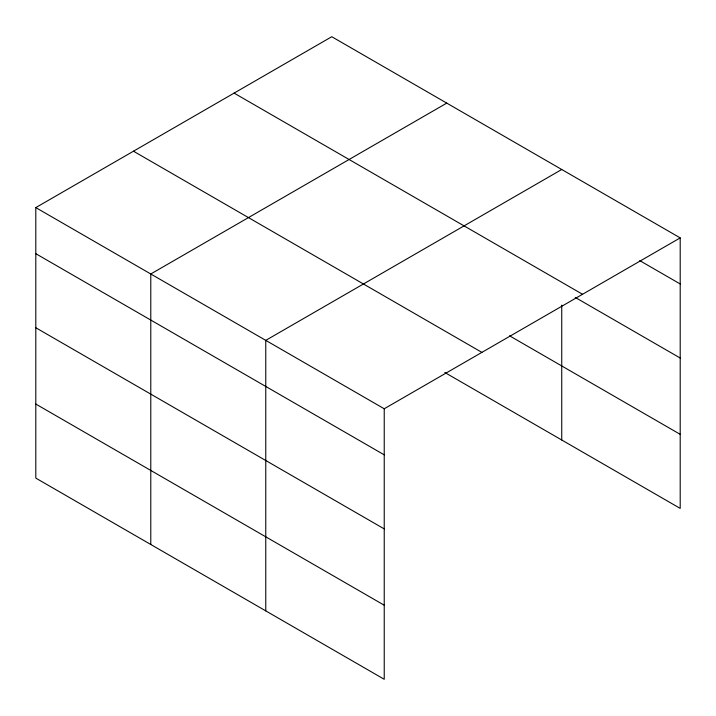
<?xml version="1.0" encoding="UTF-8"?>
<svg xmlns="http://www.w3.org/2000/svg" width="716" height="716" viewBox="0 0 716 716"><rect width="100%" height="100%" fill="white"/><g stroke="black" fill="none" stroke-linecap="round" stroke-linejoin="round"><path stroke-width="1.07" d="M384.232 528.909L384.232 408.764L35.8 207.604L35.8 478.109L384.232 679.278L384.232 528.909L35.8 327.74M444.824 372.499L680.2 508.396L680.2 237.891L331.768 36.722L35.8 207.604M446.757 103.113L150.781 273.986L150.781 544.491M561.738 169.495L265.761 340.369L265.761 610.882M384.232 408.764L680.2 237.891M639.746 260.615L680.2 283.966M234.105 93.116L582.529 294.276M575.216 297.417L680.2 358.027M509.559 335.813L680.2 434.335M133.471 151.21L481.895 352.379M35.8 253.679L384.232 454.848M35.8 404.048L384.232 605.217M561.738 305.114L561.738 440"/></g></svg>
